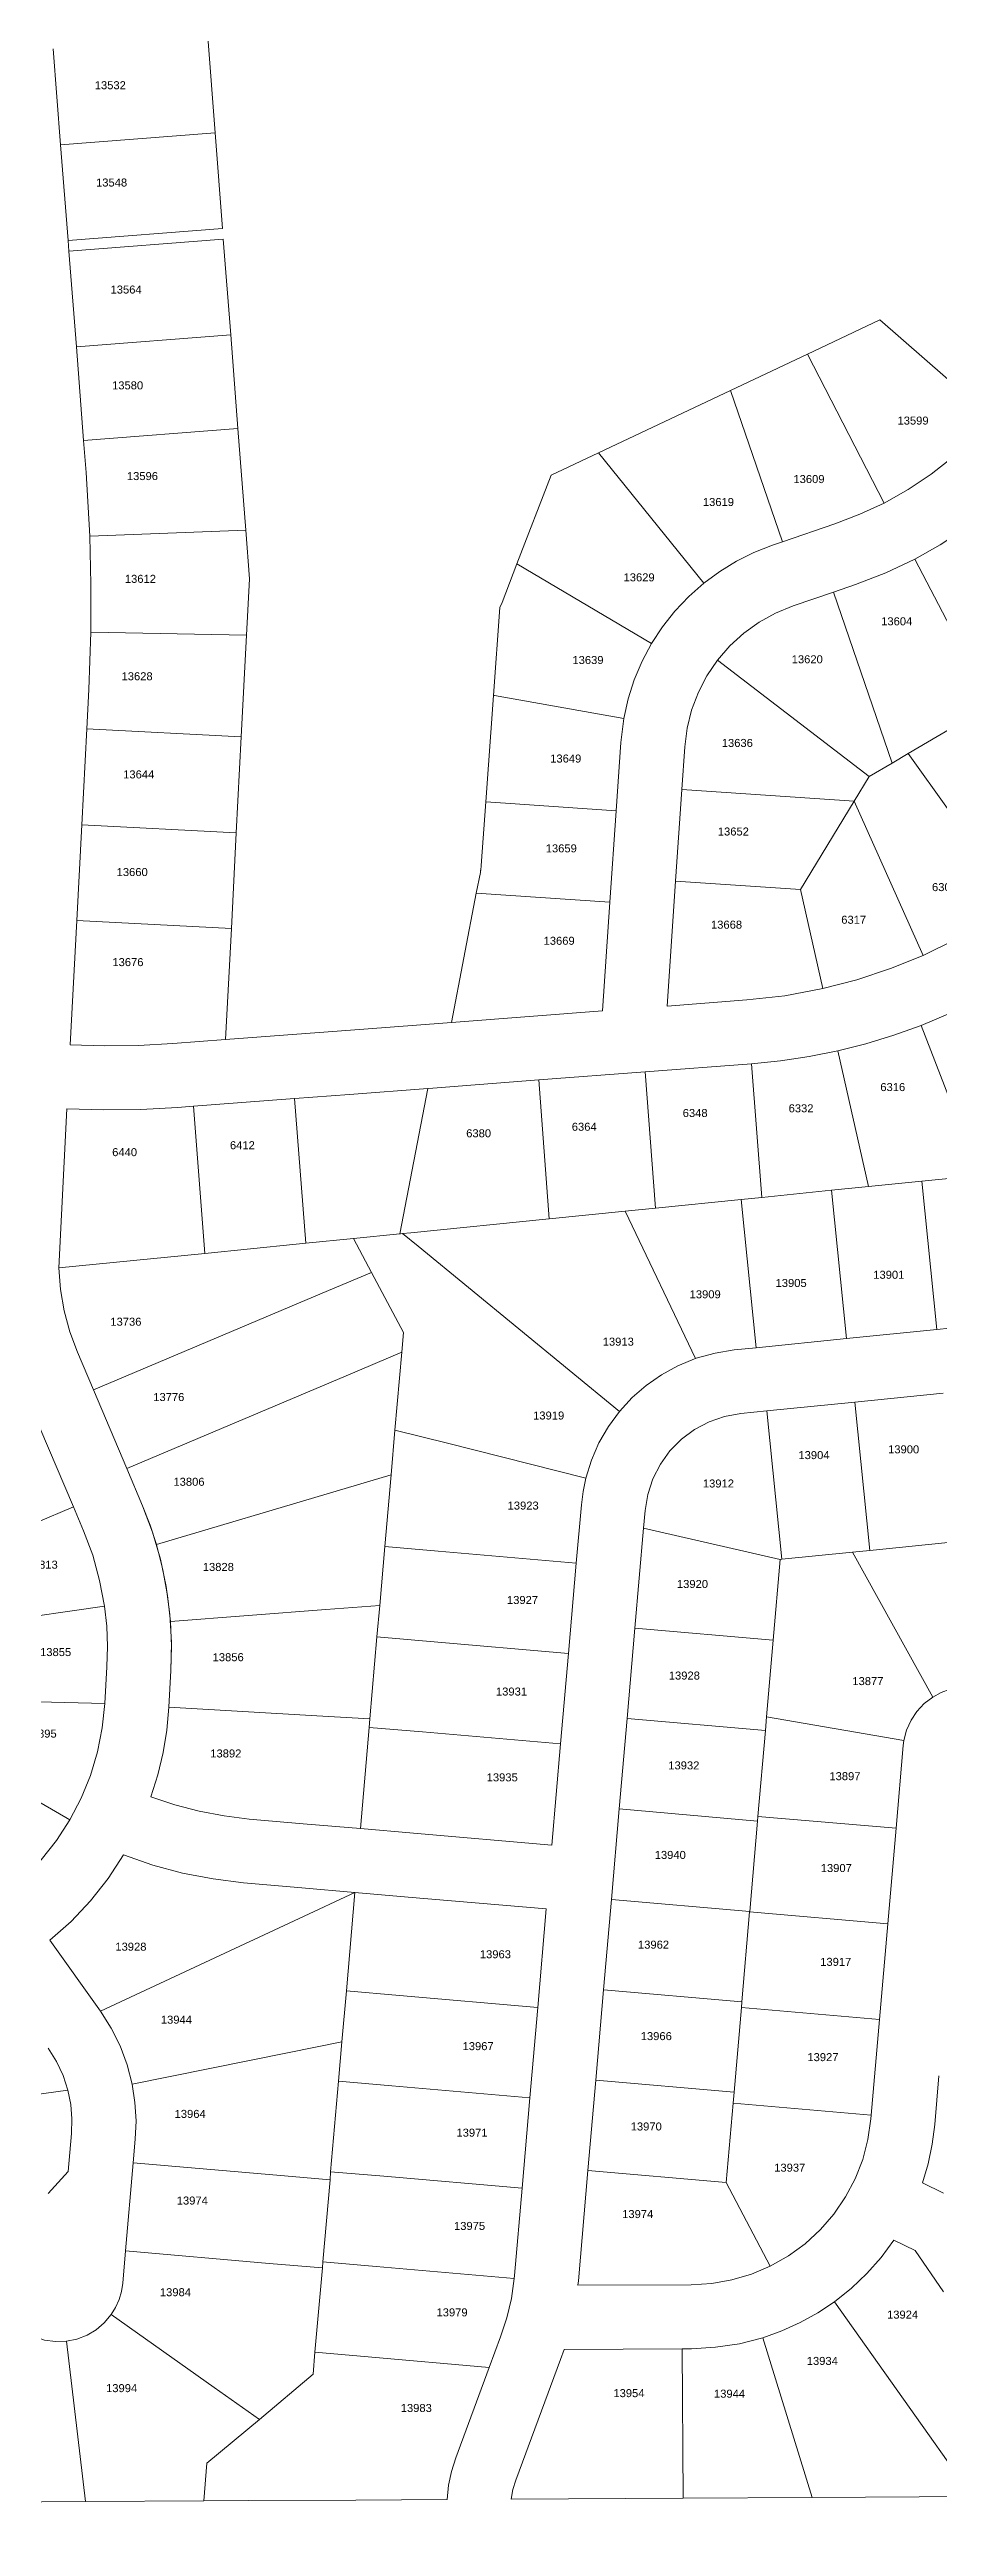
# Model space of a CAD drawing. Header units: feet. Extents: x 865220 to 2843432, y -2240498 to 970288.
# Drawn here: x 2833420 to 2834253, y 965828 to 968128 of the extents above; entities that cross this region are included whole.
import ezdxf
from ezdxf.enums import TextEntityAlignment as Align

# ---------------------------------------------------------------- set-up
doc = ezdxf.new("R2010")
doc.units = ezdxf.units.FT
doc.header["$LTSCALE"] = 0.015
doc.header["$MEASUREMENT"] = 0
doc.layers.add('Dakota County Addresses', color=7, linetype='Continuous')
doc.layers.add('Dakota County Parcels', color=7, linetype='Continuous')
doc.styles.add('Dimensions 100', font='arial.ttf')

# ---------------------------------------------------------------- blocks, each defined once
blk = doc.blocks.new('ACMAP_ANN_TEMPLATE_Dakota County Addresses')
at = {"layer": 'Dakota County Addresses', "style": 'Dimensions 100'}
blk.add_attdef('DakotaCountyAddress', text='', height=50, dxfattribs=at).set_placement((0, 0), align=Align.CENTER)

msp = doc.modelspace()

# ---------------------------------------------------------------- linework, layer by layer
at = {"layer": 'Dakota County Parcels', "lineweight": 5, "ltscale": 100}
for p, q in [((2833568.3, 968139), (2833575.2, 968049.3)), ((2833423.7, 968127.8), (2833430.6, 968038.1)), ((2833430.6, 968038.1), (2833575.2, 968049.3)), ((2833430.6, 968038.1), (2833437.6, 967948.4)), ((2833575.2, 968049.3), (2833582.1, 967959.5)), ((2833437.6, 967948.4), (2833582.1, 967959.5)), ((2833437.6, 967948.4), (2833438.3, 967938.4)), ((2833438.3, 967938.4), (2833582.9, 967949.6)), ((2833582.9, 967949.6), (2833589.9, 967859.8)), ((2833438.3, 967938.4), (2833445.3, 967848.7)), ((2833445.3, 967848.7), (2833589.9, 967859.8)), ((2833589.9, 967859.8), (2833596.6, 967772.1)), ((2834130.1, 967841.8), (2834198, 967873.9)), ((2834198, 967873.9), (2834303.4, 967781.7)), ((2833445.3, 967848.7), (2833452.1, 967761)), ((2834058.1, 967807.8), (2834130.1, 967841.8)), ((2834130.1, 967841.8), (2834201.8, 967702.3)), ((2833934.4, 967749.4), (2834058.1, 967807.8)), ((2834058.1, 967807.8), (2834106.6, 967665.9)), ((2833452.1, 967761), (2833596.6, 967772.1)), ((2833452.1, 967761), (2833454.4, 967731)), ((2833596.6, 967772.1), (2833604, 967676.8)), ((2833890, 967728.5), (2833934.4, 967749.4)), ((2833934.4, 967749.4), (2834033.1, 967627.3)), ((2833457.9, 967671.1), (2833454.4, 967731)), ((2833857.9, 967645.2), (2833890, 967728.5)), ((2833457.9, 967671.1), (2833604, 967676.8)), ((2833604, 967676.8), (2833607.5, 967631.2)), ((2834106.6, 967665.9), (2834155.8, 967682.7)), ((2834097.2, 967662.7), (2834106.6, 967665.9)), ((2834230.7, 967649.7), (2834301.9, 967512.7)), ((2833604.8, 967578.6), (2833607.5, 967631.2)), ((2833857.9, 967645.2), (2833984.1, 967570.6)), ((2834154.4, 967618.9), (2834175.2, 967626)), ((2833836.1, 967522), (2833842.1, 967604.3)), ((2834116.6, 967605.9), (2834154.4, 967618.9)), ((2834154.4, 967618.9), (2834209.3, 967458.6)), ((2833456.9, 967527.6), (2833458.8, 967581.2)), ((2833458.8, 967581.2), (2833604.8, 967578.6)), ((2833599.8, 967483.1), (2833604.8, 967578.6)), ((2834045.9, 967555.1), (2834188, 967446.1)), ((2833455, 967490.7), (2833456.9, 967527.6)), ((2833828.8, 967422.2), (2833836.1, 967522)), ((2833450.3, 967400.8), (2833455, 967490.7)), ((2833455, 967490.7), (2833599.8, 967483.1)), ((2833958.1, 967500.4), (2833955.3, 967477.8)), ((2834224.5, 967467.5), (2834282.6, 967501.5)), ((2833595.1, 967393.3), (2833599.8, 967483.1)), ((2833951, 967413.9), (2833955.3, 967477.8)), ((2834012.4, 967433.8), (2834015.2, 967473.7)), ((2834209.3, 967458.6), (2834224.5, 967467.5)), ((2834224.5, 967467.5), (2834324.3, 967327.7)), ((2834173.8, 967422.9), (2834188, 967446.1)), ((2834188, 967446.1), (2834209.3, 967458.6)), ((2834006.6, 967348), (2834012.4, 967433.8)), ((2834012.4, 967433.8), (2834173.8, 967422.9)), ((2834123.6, 967340.1), (2834173.8, 967422.9)), ((2834173.8, 967422.9), (2834238.4, 967278.4)), ((2833445.7, 967310.9), (2833450.3, 967400.8)), ((2833450.3, 967400.8), (2833595.1, 967393.3)), ((2833590.5, 967303.4), (2833595.1, 967393.3)), ((2833945.1, 967328.1), (2833951, 967413.9)), ((2833998.7, 967230.9), (2834006.6, 967348)), ((2834006.6, 967348), (2834123.6, 967340.1)), ((2833796.7, 967215.5), (2833819.9, 967336.6)), ((2833819.9, 967336.6), (2833945.1, 967328.1)), ((2833938.2, 967226.3), (2833945.1, 967328.1)), ((2834123.6, 967340.1), (2834144.4, 967247.2)), ((2833439.6, 967194.5), (2833445.7, 967310.9)), ((2833445.7, 967310.9), (2833590.5, 967303.4)), ((2833585, 967199.4), (2833590.5, 967303.4)), ((2833998.7, 967230.9), (2834073.3, 967236.6)), ((2833796.7, 967215.5), (2833938.2, 967226.3)), ((2834236.6, 967212.7), (2834290.9, 967072.1)), ((2833535.6, 967195.7), (2833585, 967199.4)), ((2834158.5, 967188.9), (2834187.3, 967061.7)), ((2833878.4, 967161.6), (2833978.1, 967169.2)), ((2833978.1, 967169.2), (2834077.8, 967176.8)), ((2833978.1, 967169.2), (2833987.8, 967041.6)), ((2834077.8, 967176.8), (2834087.3, 967051.6)), ((2833555.1, 967137), (2833649.7, 967144.2)), ((2833649.7, 967144.2), (2833660.1, 967008.6)), ((2833748.4, 967017.5), (2833774.6, 967153.7)), ((2833878.4, 967161.6), (2833888.3, 967031.6)), ((2833429, 966985.6), (2833436.5, 967134.6)), ((2833540.1, 967135.9), (2833555.1, 967137)), ((2833555.1, 967137), (2833565.5, 966999)), ((2834237.3, 967066.7), (2834290.9, 967072.1)), ((2833987.8, 967041.6), (2834068.1, 967049.7)), ((2834068.1, 967049.7), (2834087.3, 967051.6)), ((2834082.1, 966910.7), (2834068.1, 967049.7)), ((2834087.3, 967051.6), (2834152.7, 967058.2)), ((2834152.7, 967058.2), (2834187.3, 967061.7)), ((2834166.7, 966919.2), (2834152.7, 967058.2)), ((2834187.3, 967061.7), (2834237.3, 967066.7)), ((2834251.3, 966927.7), (2834237.3, 967066.7)), ((2833758.7, 967018.5), (2833888.3, 967031.6)), ((2833888.3, 967031.6), (2833959.2, 967038.7)), ((2833959.2, 967038.7), (2833987.8, 967041.6)), ((2834025.1, 966900.6), (2833959.2, 967038.7)), ((2833565.5, 966999), (2833651.3, 967007.7)), ((2833651.3, 967007.7), (2833660.1, 967008.6)), ((2833660.1, 967008.6), (2833705, 967013.1)), ((2833705, 967013.1), (2833748.4, 967017.5)), ((2833721.8, 966981.3), (2833705, 967013.1)), ((2833758.7, 967018.5), (2833750.9, 967017.7)), ((2833429, 966985.6), (2833565.5, 966999)), ((2833751.7, 966924.8), (2833721.8, 966981.3)), ((2833750.1, 966906.4), (2833751.7, 966924.8)), ((2834061.6, 966908.6), (2834082.1, 966910.7)), ((2834082.1, 966910.7), (2834166.7, 966919.2)), ((2834166.7, 966919.2), (2834251.3, 966927.7)), ((2834251.3, 966927.7), (2834287.7, 966931.4)), ((2833461.3, 966871.1), (2833446.3, 966906.4)), ((2833743.7, 966833.5), (2833750.1, 966906.4)), ((2833492.5, 966797.4), (2833461.3, 966871.1)), ((2834257.1, 966868), (2834174.6, 966859.7)), ((2834092, 966851.4), (2834067.7, 966848.9)), ((2834174.6, 966859.7), (2834092, 966851.4)), ((2834106, 966712.4), (2834092, 966851.4)), ((2834188.6, 966720.7), (2834174.6, 966859.7)), ((2833442.5, 966761.5), (2833411.2, 966835.6)), ((2833740.1, 966791.4), (2833743.7, 966833.5)), ((2833507.2, 966762.5), (2833492.5, 966797.4)), ((2833734.3, 966724.3), (2833740.1, 966791.4)), ((2833303.7, 966702.8), (2833442.5, 966761.5)), ((2833452, 966739.1), (2833442.5, 966761.5)), ((2833918.3, 966763.3), (2833913.6, 966708.7)), ((2833978.1, 966758.1), (2833976.6, 966741.5)), ((2833968.5, 966647.8), (2833976.6, 966741.5)), ((2834104.6, 966712.2), (2833976.6, 966741.5)), ((2834271.1, 966729), (2834188.6, 966720.7)), ((2833729.5, 966669.1), (2833734.3, 966724.3)), ((2833913.6, 966708.7), (2833906.2, 966624.1)), ((2834104.6, 966712.2), (2834098, 966636.6)), ((2834106, 966712.4), (2834104.6, 966712.2)), ((2834172.3, 966719), (2834106, 966712.4)), ((2834188.6, 966720.7), (2834172.3, 966719)), ((2834172.3, 966719), (2834247.4, 966583.2)), ((2833306.8, 966644.9), (2833471.6, 966668.5)), ((2833726.9, 966639.6), (2833729.5, 966669.1)), ((2833720.3, 966562.8), (2833726.9, 966639.6)), ((2833961.2, 966563.1), (2833968.5, 966647.8)), ((2834098, 966636.6), (2833968.5, 966647.8)), ((2834098, 966636.6), (2834091.8, 966564.7)), ((2833472, 966577.2), (2833474, 966611.5)), ((2833906.2, 966624.1), (2833898.9, 966539.4)), ((2833531.9, 966573.8), (2833533.9, 966608.1)), ((2833531.9, 966573.8), (2833533.9, 966608.1)), ((2833472, 966577.2), (2833310.1, 966581.1)), ((2833439.2, 966468.2), (2833312.2, 966542.2)), ((2833711.4, 966460), (2833719.6, 966554.9)), ((2833719.6, 966554.9), (2833720.3, 966562.8)), ((2833953.8, 966478.4), (2833961.2, 966563.1)), ((2834090.7, 966551.9), (2833961.2, 966563.1)), ((2834090.7, 966551.9), (2834083.7, 966471.5)), ((2834091.8, 966564.7), (2834090.7, 966551.9)), ((2834091.8, 966564.7), (2834220.5, 966542.7)), ((2834220.5, 966542.7), (2834219.9, 966537.9)), ((2833898.9, 966539.4), (2833890.7, 966444.4)), ((2834213.2, 966460.3), (2834219.9, 966537.9)), ((2833946.5, 966393.7), (2833953.8, 966478.4)), ((2834083.3, 966467.1), (2833953.8, 966478.4)), ((2834083.3, 966467.1), (2834076, 966382.4)), ((2834083.7, 966471.5), (2834083.3, 966467.1)), ((2834213.2, 966460.3), (2834083.7, 966471.5)), ((2834205.4, 966370.7), (2834213.2, 966460.3)), ((2833698.2, 966307.9), (2833706.2, 966400.2)), ((2833885.5, 966384.7), (2833877.5, 966292.3)), ((2833939.1, 966308.9), (2833946.5, 966393.7)), ((2834076, 966382.4), (2833946.5, 966393.7)), ((2834075.9, 966381.9), (2834068.6, 966297.7)), ((2834076, 966382.4), (2834075.9, 966381.9)), ((2834075.9, 966381.9), (2834205.4, 966370.7)), ((2834197.7, 966281.1), (2834205.4, 966370.7)), ((2833420.5, 966355.4), (2833467.8, 966289)), ((2833694, 966260.2), (2833698.2, 966307.9)), ((2833877.5, 966292.3), (2833870.1, 966207.7)), ((2833931.8, 966224.2), (2833939.1, 966308.9)), ((2834068.6, 966297.7), (2833939.1, 966308.9)), ((2834068.2, 966292.3), (2834061.3, 966213)), ((2834068.6, 966297.7), (2834068.2, 966292.3)), ((2834197.7, 966281.1), (2834068.2, 966292.3)), ((2834189.9, 966191.4), (2834197.7, 966281.1)), ((2833690.8, 966223.2), (2833694, 966260.2)), ((2833683.5, 966138.5), (2833690.8, 966223.2)), ((2833924.5, 966139.5), (2833931.8, 966224.2)), ((2834061.3, 966213), (2833931.8, 966224.2)), ((2834253.3, 966228.2), (2834249.4, 966182.8)), ((2833278.9, 966192.7), (2833437.3, 966214.8)), ((2833870.1, 966207.7), (2833862.8, 966123)), ((2834060.4, 966202.6), (2834054, 966128.3)), ((2834061.3, 966213), (2834060.4, 966202.6)), ((2834189.9, 966191.4), (2834060.4, 966202.6)), ((2833440.7, 966174.3), (2833437.6, 966138.8)), ((2834189.6, 966187.9), (2834189.9, 966191.4)), ((2833500.5, 966169.1), (2833498.6, 966146.9)), ((2833419, 966118), (2833437.6, 966138.8)), ((2833498.6, 966146.9), (2833491.4, 966064.3)), ((2833676.2, 966053.9), (2833682.9, 966131)), ((2833682.9, 966131), (2833683.5, 966138.5)), ((2833924.5, 966139.5), (2833915.5, 966036.1)), ((2833924.5, 966139.5), (2834054, 966128.3)), ((2834054, 966128.3), (2834095.3, 966050.1)), ((2834237.8, 966128.1), (2834257.6, 966118.3)), ((2833862.8, 966123), (2833855.7, 966041.3)), ((2833491.4, 966064.3), (2833488.8, 966034)), ((2834211.1, 966074.3), (2834230.9, 966064.5)), ((2834257.6, 966026), (2834230.9, 966064.5)), ((2833668.8, 965969.2), (2833675.7, 966048.3)), ((2833675.7, 966048.3), (2833676.2, 966053.9)), ((2833855.7, 966041.3), (2833855.4, 966038.3)), ((2833915.5, 966036.1), (2833915.1, 966032)), ((2834021.2, 966032.6), (2833915.1, 966032)), ((2834284.7, 965834.2), (2834155.5, 966016.6)), ((2833436.1, 965979.6), (2833454, 965829.4)), ((2833667.1, 965948.8), (2833668.8, 965969.2)), ((2833842.7, 965983.6), (2833832.1, 965955)), ((2833902.2, 965972), (2833898.9, 965962.6)), ((2834012.8, 965972.6), (2833902.2, 965972)), ((2834013.6, 965832.6), (2834012.8, 965972.6)), ((2834021.6, 965972.6), (2834012.8, 965972.6)), ((2834134.6, 965833.3), (2834088.3, 965982.9)), ((2833616.7, 965906.4), (2833667.1, 965948.8)), ((2833832.1, 965955), (2833800.6, 965870.3)), ((2833898.9, 965962.6), (2833856.8, 965849.4)), ((2833567.6, 965865.2), (2833616.7, 965906.4)), ((2833564.8, 965830), (2833567.6, 965865.2)), ((2833232.4, 965828.1), (2833454, 965829.4)), ((2833454, 965829.4), (2833564.8, 965830)), ((2833564.8, 965830), (2833606.6, 965830.2)), ((2833606.6, 965830.2), (2833707, 965830.8)), ((2833707, 965830.8), (2833792.5, 965831.3)), ((2833852.7, 965831.7), (2834013.6, 965832.6)), ((2834013.6, 965832.6), (2834134.6, 965833.3)), ((2834134.6, 965833.3), (2834284.7, 965834.2))]:
    msp.add_line(p, q, dxfattribs=at)
for points in [[(2834201.8, 967702.3), (2834224.4, 967715), (2834246, 967729.4), (2834266.4, 967745.4), (2834285.6, 967762.9), (2834303.4, 967781.7)], [(2834155.8, 967682.7), (2834179.2, 967691.7), (2834201.8, 967702.3)], [(2834230.7, 967649.7), (2834254.3, 967663), (2834276.9, 967677.8), (2834298.5, 967694.1)], [(2833458.8, 967581.2), (2833458.9, 967626.2), (2833457.9, 967671.1)], [(2834097.2, 967662.7), (2834080, 967656), (2834063.6, 967647.8), (2834047.9, 967638.2), (2834033.1, 967627.3)], [(2834175.2, 967626), (2834203.4, 967636.8), (2834230.7, 967649.7)], [(2833842.1, 967604.3), (2833844, 967609.1), (2833857.9, 967645.2)], [(2834033.1, 967627.3), (2834019, 967614.8), (2834006, 967601.1), (2833994.4, 967586.4), (2833984.1, 967570.6)], [(2834116.6, 967605.9), (2834100.3, 967599.2), (2834084.8, 967590.7), (2834070.5, 967580.4), (2834057.5, 967568.5), (2834045.9, 967555.1)], [(2833984.1, 967570.6), (2833975.3, 967554), (2833967.9, 967536.7), (2833962.2, 967518.7), (2833958.1, 967500.4)], [(2834045.9, 967555.1), (2834036, 967540.5), (2834027.9, 967524.9), (2834021.6, 967508.3), (2834017.4, 967491.2), (2834015.2, 967473.7)], [(2833836.1, 967522), (2833837, 967521.9), (2833958.1, 967500.4)], [(2833824.1, 967358.2), (2833824.4, 967362.5), (2833828.8, 967422.2)], [(2833828.8, 967422.2), (2833829.1, 967422.2), (2833951, 967413.9)], [(2833819.9, 967336.6), (2833823.7, 967356.1), (2833824, 967357.9), (2833824.1, 967358.2)], [(2834238.4, 967278.4), (2834268.1, 967292.9), (2834296.8, 967309.4), (2834324.3, 967327.7)], [(2834144.4, 967247.2), (2834176.4, 967255.6), (2834207.8, 967266), (2834238.4, 967278.4)], [(2834073.3, 967236.6), (2834109, 967240.6), (2834144.4, 967247.2)], [(2834236.6, 967212.7), (2834261.7, 967223.2), (2834286.3, 967234.8), (2834310.3, 967247.6)], [(2833585, 967199.4), (2833714.5, 967209.3), (2833792.6, 967215.2), (2833796.7, 967215.5)], [(2834158.5, 967188.9), (2834184.9, 967195.6), (2834210.9, 967203.5), (2834236.6, 967212.7)], [(2833439.6, 967194.5), (2833471.6, 967193.6), (2833503.6, 967194), (2833535.6, 967195.7)], [(2834077.8, 967176.8), (2834104.9, 967179.5), (2834131.8, 967183.6), (2834158.5, 967188.9)], [(2833649.7, 967144.2), (2833701, 967148.1), (2833774.6, 967153.7)], [(2833774.6, 967153.7), (2833779.1, 967154), (2833878.4, 967161.6)], [(2833436.5, 967134.6), (2833471, 967133.6), (2833505.6, 967134), (2833540.1, 967135.9)], [(2833750.9, 967017.7), (2833749, 967017.5), (2833748.4, 967017.5)], [(2833954, 966851), (2833765.4, 967005.8), (2833750.9, 967017.7)], [(2833446.3, 966906.4), (2833439.3, 966925.5), (2833434, 966945.2), (2833430.6, 966965.3), (2833429, 966985.6)], [(2833461.3, 966871.1), (2833675.6, 966961.8), (2833721.8, 966981.3)], [(2833492.5, 966797.4), (2833698, 966884.4), (2833750.1, 966906.4)], [(2834008.8, 966893.8), (2833993.4, 966885.4), (2833979, 966875.4), (2833965.9, 966863.9), (2833954, 966851)], [(2834061.6, 966908.6), (2834043.5, 966905.7), (2834025.8, 966900.8), (2834008.8, 966893.8)], [(2833954, 966851), (2833943.6, 966836.7), (2833934.8, 966821.5), (2833927.8, 966805.3), (2833922.5, 966788.5)], [(2834067.7, 966848.9), (2834052.5, 966846.2), (2834038, 966841.2), (2834024.4, 966834.1), (2834012.1, 966824.9), (2834001.3, 966814), (2833992.3, 966801.5), (2833985.4, 966787.8), (2833980.6, 966773.2), (2833978.1, 966758.1)], [(2833922.5, 966788.5), (2833792.8, 966821.1), (2833743.7, 966833.5)], [(2833520.3, 966726.2), (2833688.6, 966776.1), (2833740.1, 966791.4)], [(2833922.5, 966788.5), (2833919.9, 966776), (2833918.3, 966763.3)], [(2833520.3, 966726.2), (2833514.3, 966744.5), (2833507.2, 966762.5)], [(2833533.9, 966608.1), (2833534.4, 966634.4), (2833533, 966660.7), (2833529.5, 966686.8), (2833524, 966712.6), (2833516.6, 966737.9), (2833507.2, 966762.5)], [(2833471.6, 966668.5), (2833467.1, 966692.6), (2833460.6, 966716.2), (2833452, 966739.1)], [(2833533.5, 966654.2), (2833530.8, 966678.5), (2833526.4, 966702.5), (2833520.3, 966726.2)], [(2833913.6, 966708.7), (2833784.1, 966720), (2833734.3, 966724.3)], [(2833474, 966611.5), (2833474.5, 966630.6), (2833473.7, 966649.6), (2833471.6, 966668.5)], [(2833533.5, 966654.2), (2833679, 966665.2), (2833729.5, 966669.1)], [(2833533.9, 966608.1), (2833534.5, 966631.1), (2833533.5, 966654.2)], [(2833906.2, 966624.1), (2833776.7, 966635.3), (2833726.9, 966639.6)], [(2834299.8, 966589.2), (2834291, 966591.6), (2834281.9, 966592.7), (2834272.9, 966592.3), (2834263.9, 966590.6), (2834255.4, 966587.5), (2834247.4, 966583.2)], [(2833439.2, 966468.2), (2833449.8, 966488.6), (2833458.5, 966509.9), (2833465.1, 966531.9), (2833469.6, 966554.4), (2833472, 966577.2)], [(2833515.1, 966489.9), (2833521.5, 966510.4), (2833526.5, 966531.3), (2833529.9, 966552.4), (2833531.9, 966573.8)], [(2833531.9, 966573.8), (2833670.4, 966565.7), (2833720.3, 966562.8)], [(2834247.4, 966583.2), (2834239.4, 966577.2), (2834232.6, 966569.8), (2834227.1, 966561.5), (2834223, 966552.4), (2834220.5, 966542.7)], [(2833898.9, 966539.4), (2833769.4, 966550.6), (2833719.6, 966554.9)], [(2833607.2, 966469), (2833583.7, 966471.9), (2833560.4, 966476.3), (2833537.5, 966482.4), (2833515.1, 966489.9)], [(2833359.8, 966385.3), (2833378.7, 966398.7), (2833396.2, 966413.8), (2833412.3, 966430.6), (2833426.6, 966448.8), (2833439.2, 966468.2)], [(2833607.2, 966469), (2833661.6, 966464.3), (2833711.4, 966460)], [(2833890.7, 966444.4), (2833761.2, 966455.7), (2833711.4, 966460)], [(2833420.5, 966355.4), (2833440.3, 966373.1), (2833458.5, 966392.4), (2833475, 966413.2), (2833489.5, 966435.5)], [(2833602, 966409.3), (2833573.3, 966412.8), (2833544.8, 966418.3), (2833516.9, 966425.9), (2833489.5, 966435.5)], [(2833706.2, 966400.2), (2833656.4, 966404.5), (2833602, 966409.3)], [(2833467.8, 966289), (2833653.9, 966375.8), (2833706.2, 966400.2)], [(2833885.5, 966384.7), (2833756, 966395.9), (2833706.2, 966400.2)], [(2833467.8, 966289), (2833477.9, 966273.1), (2833486.3, 966256.3), (2833492.9, 966238.6), (2833497.6, 966220.4)], [(2833877.5, 966292.3), (2833748, 966303.6), (2833698.2, 966307.9)], [(2833418.9, 966254.2), (2833426.6, 966241.9), (2833432.8, 966228.7), (2833437.3, 966214.8)], [(2833497.6, 966220.4), (2833643, 966249.8), (2833694, 966260.2)], [(2833497.6, 966220.4), (2833500.2, 966203.4), (2833501.2, 966186.3), (2833500.5, 966169.1)], [(2833870.1, 966207.7), (2833740.7, 966218.9), (2833690.8, 966223.2)], [(2833437.3, 966214.8), (2833440, 966201.5), (2833441.1, 966187.9), (2833440.7, 966174.3)], [(2834189.6, 966187.9), (2834186.8, 966168.8), (2834181.9, 966150), (2834174.8, 966131.9), (2834165.8, 966114.8), (2834154.8, 966098.8), (2834142.2, 966084.2), (2834127.9, 966071), (2834112.2, 966059.6), (2834095.3, 966050.1)], [(2834249.4, 966182.8), (2834247, 966164.2), (2834243.1, 966146), (2834237.8, 966128.1)], [(2833498.6, 966146.9), (2833633, 966135.3), (2833682.9, 966131)], [(2833862.8, 966123), (2833733.3, 966134.2), (2833683.5, 966138.5)], [(2833491.4, 966064.3), (2833625.9, 966052.6), (2833675.7, 966048.3)], [(2834211.1, 966074.3), (2834199.2, 966058.1), (2834185.8, 966043), (2834171.3, 966029.2), (2834155.5, 966016.6)], [(2833855.4, 966038.3), (2833726, 966049.5), (2833676.2, 966053.9)], [(2833855.4, 966038.3), (2833852.8, 966019.7), (2833848.5, 966001.4), (2833842.7, 965983.6)], [(2834095.3, 966050.1), (2834077.7, 966042.6), (2834059.3, 966037.2), (2834040.4, 966033.8), (2834021.2, 966032.6)], [(2833488.8, 966034), (2833487.6, 966026.2), (2833485.3, 966018.6), (2833482.1, 966011.3), (2833478, 966004.5)], [(2834155.5, 966016.6), (2834139.8, 966006.2), (2834123.3, 965997), (2834106.1, 965989.3), (2834088.3, 965982.9)], [(2833436.1, 965979.6), (2833425.8, 965979.3), (2833415.6, 965980.7), (2833405.9, 965983.9), (2833396.7, 965988.6), (2833388.6, 965994.9)], [(2833478, 966004.5), (2833471.5, 965996.9), (2833463.9, 965990.4), (2833455.3, 965985.3), (2833445.9, 965981.6), (2833436.1, 965979.6)], [(2833478, 966004.5), (2833574.5, 965936.3), (2833616.7, 965906.4)], [(2833832.1, 965955), (2833718.6, 965964.9), (2833668.8, 965969.2)], [(2834088.3, 965982.9), (2834066.4, 965977.3), (2834044.1, 965973.9), (2834021.6, 965972.6)], [(2833800.6, 965870.3), (2833796.6, 965857.6), (2833793.9, 965844.6), (2833792.5, 965831.3)], [(2833856.8, 965849.4), (2833854.2, 965840.7), (2833852.7, 965831.7)]]:
    msp.add_lwpolyline(points, dxfattribs=at)

# ---------------------------------------------------------------- block references
at = {"layer": 'Dakota County Addresses', "lineweight": 5, "ltscale": 100, "xscale": 0.15, "yscale": 0.15, "zscale": 0.15}
for p, values in [((2833477.1, 968090.1), {'DakotaCountyAddress': '13532'}), ((2833478.3, 967998.9), {'DakotaCountyAddress': '13548'}), ((2833491.9, 967898.6), {'DakotaCountyAddress': '13564'}), ((2833493.3, 967808.8), {'DakotaCountyAddress': '13580'}), ((2834229, 967775.8), {'DakotaCountyAddress': '13599'}), ((2833507.2, 967723.8), {'DakotaCountyAddress': '13596'}), ((2834131.5, 967721), {'DakotaCountyAddress': '13609'}), ((2834046.7, 967699.5), {'DakotaCountyAddress': '13619'}), ((2833505.3, 967627.5), {'DakotaCountyAddress': '13612'}), ((2833972.4, 967628.9), {'DakotaCountyAddress': '13629'}), ((2834213.7, 967587.7), {'DakotaCountyAddress': '13604'}), ((2833924.5, 967551.4), {'DakotaCountyAddress': '13639'}), ((2834129.9, 967552.1), {'DakotaCountyAddress': '13620'}), ((2833502.2, 967536.2), {'DakotaCountyAddress': '13628'}), ((2833903.7, 967459.1), {'DakotaCountyAddress': '13649'}), ((2834064.4, 967473.7), {'DakotaCountyAddress': '13636'}), ((2833503.7, 967444.2), {'DakotaCountyAddress': '13644'}), ((2834060.7, 967390.7), {'DakotaCountyAddress': '13652'}), ((2833899.5, 967374.9), {'DakotaCountyAddress': '13659'}), ((2833497.6, 967352.7), {'DakotaCountyAddress': '13660'}), ((2834258.4, 967338.6), {'DakotaCountyAddress': '6301'}), ((2834054.3, 967303.4), {'DakotaCountyAddress': '13668'}), ((2834173.4, 967308), {'DakotaCountyAddress': '6317'}), ((2833897.5, 967288.3), {'DakotaCountyAddress': '13669'}), ((2833493.6, 967268.3), {'DakotaCountyAddress': '13676'}), ((2834210, 967151.2), {'DakotaCountyAddress': '6316'}), ((2833921, 967114), {'DakotaCountyAddress': '6364'}), ((2834024.9, 967126.9), {'DakotaCountyAddress': '6348'}), ((2834124.1, 967131.3), {'DakotaCountyAddress': '6332'}), ((2833490.5, 967090.2), {'DakotaCountyAddress': '6440'}), ((2833600.8, 967096.7), {'DakotaCountyAddress': '6412'}), ((2833822.1, 967107.9), {'DakotaCountyAddress': '6380'}), ((2834206.3, 966975.3), {'DakotaCountyAddress': '13901'}), ((2834034.3, 966957), {'DakotaCountyAddress': '13909'}), ((2834114.8, 966967.6), {'DakotaCountyAddress': '13905'}), ((2833491.7, 966931.3), {'DakotaCountyAddress': '13736'}), ((2833952.9, 966912.6), {'DakotaCountyAddress': '13913'}), ((2833531.9, 966860.7), {'DakotaCountyAddress': '13776'}), ((2833887.7, 966843.4), {'DakotaCountyAddress': '13919'}), ((2834220.2, 966811.7), {'DakotaCountyAddress': '13900'}), ((2834136.2, 966806.3), {'DakotaCountyAddress': '13904'}), ((2833550.8, 966781.3), {'DakotaCountyAddress': '13806'}), ((2834046.7, 966779.7), {'DakotaCountyAddress': '13912'}), ((2833863.8, 966759), {'DakotaCountyAddress': '13923'}), ((2833413.3, 966703.6), {'DakotaCountyAddress': '13813'}), ((2833578.3, 966701.5), {'DakotaCountyAddress': '13828'}), ((2834022.4, 966685.5), {'DakotaCountyAddress': '13920'}), ((2833863.2, 966670.5), {'DakotaCountyAddress': '13927'}), ((2833425.9, 966621.7), {'DakotaCountyAddress': '13855'}), ((2833587.5, 966616.9), {'DakotaCountyAddress': '13856'}), ((2833852.9, 966584.7), {'DakotaCountyAddress': '13931'}), ((2834014.8, 966599.7), {'DakotaCountyAddress': '13928'}), ((2834186.7, 966594.5), {'DakotaCountyAddress': '13877'}), ((2833412.3, 966545.3), {'DakotaCountyAddress': '13895'}), ((2833585.3, 966526.7), {'DakotaCountyAddress': '13892'}), ((2834014.3, 966515.5), {'DakotaCountyAddress': '13932'}), ((2833844.2, 966504.3), {'DakotaCountyAddress': '13935'}), ((2834165.2, 966505.4), {'DakotaCountyAddress': '13897'}), ((2834001.6, 966431.6), {'DakotaCountyAddress': '13940'}), ((2834157.1, 966419.3), {'DakotaCountyAddress': '13907'}), ((2833496.4, 966345.6), {'DakotaCountyAddress': '13928'}), ((2833837.8, 966338.5), {'DakotaCountyAddress': '13963'}), ((2833985.9, 966347.5), {'DakotaCountyAddress': '13962'}), ((2834156.6, 966331.4), {'DakotaCountyAddress': '13917'}), ((2833539, 966277.2), {'DakotaCountyAddress': '13944'}), ((2833988.5, 966261.8), {'DakotaCountyAddress': '13966'}), ((2833821.6, 966252.4), {'DakotaCountyAddress': '13967'}), ((2834144.6, 966242.1), {'DakotaCountyAddress': '13927'}), ((2833551.9, 966188.9), {'DakotaCountyAddress': '13964'}), ((2833815.9, 966171.3), {'DakotaCountyAddress': '13971'}), ((2833979.1, 966177.1), {'DakotaCountyAddress': '13970'}), ((2834113.5, 966138.5), {'DakotaCountyAddress': '13937'}), ((2833553.9, 966107.7), {'DakotaCountyAddress': '13974'}), ((2833813.6, 966083.9), {'DakotaCountyAddress': '13975'}), ((2833971.1, 966095), {'DakotaCountyAddress': '13974'}), ((2833538.1, 966021.8), {'DakotaCountyAddress': '13984'}), ((2833797.2, 966002.9), {'DakotaCountyAddress': '13979'}), ((2834219.2, 966000.8), {'DakotaCountyAddress': '13924'}), ((2834144, 965957.4), {'DakotaCountyAddress': '13934'}), ((2833487.7, 965931.9), {'DakotaCountyAddress': '13994'}), ((2833962.9, 965927.2), {'DakotaCountyAddress': '13954'}), ((2834057.1, 965926.7), {'DakotaCountyAddress': '13944'}), ((2833763.7, 965913.3), {'DakotaCountyAddress': '13983'})]:
    msp.add_blockref('ACMAP_ANN_TEMPLATE_Dakota County Addresses', p, dxfattribs=at).add_auto_attribs(values)

doc.saveas('drawing.dxf')
